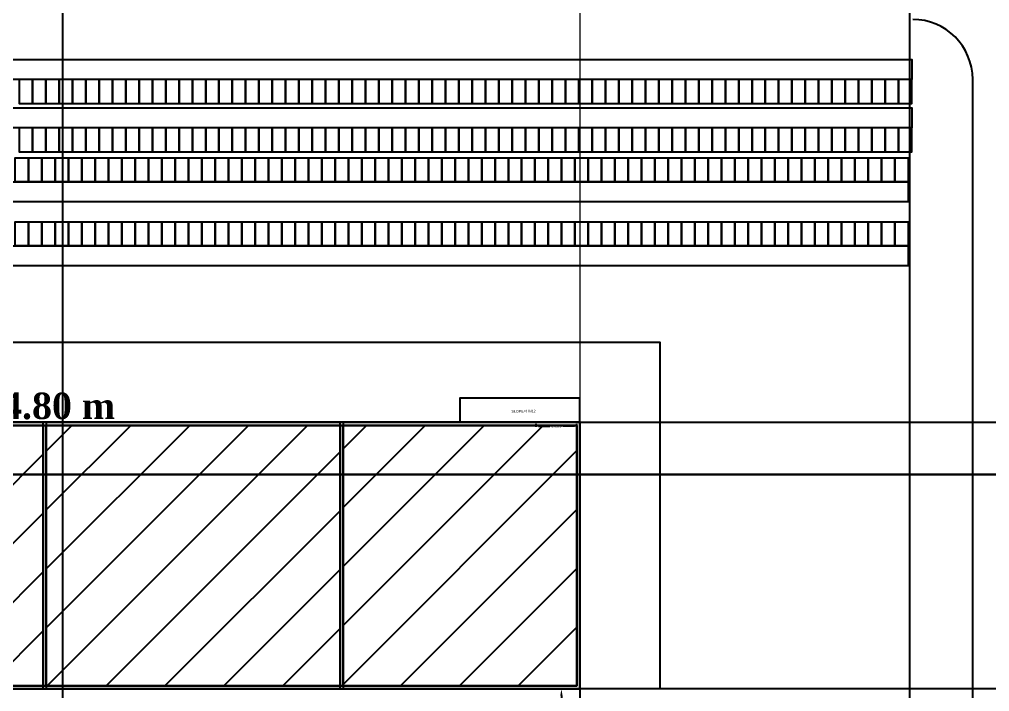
# Model space of a CAD drawing. Header units: metres. Extents: x 0 to 1012, y 0 to 496.
# Drawn here: x 85.8 to 158.6, y 205.9 to 256.3 of the extents above; entities that cross this region are included whole.
import ezdxf

# ---------------------------------------------------------------- set-up
doc = ezdxf.new("R2010")
doc.units = ezdxf.units.M
doc.header["$LTSCALE"] = 3.5
doc.header["$MEASUREMENT"] = 0
doc.linetypes.add('HIDDEN', pattern=[0.375, 0.25, -0.125])
doc.layers.get('0').update_dxf_attribs({"linetype": 'CONTINUOUS'})
doc.layers.get('DEFPOINTS').update_dxf_attribs({"linetype": 'CONTINUOUS'})
for name, color, linetype in [('BLK_1_LVL_0_REAR_SETBACK', 11, 'CONTINUOUS'), ('BLK_6_LVL_0_SIDE_SETBACK2', 102, 'CONTINUOUS'), ('BLK_8_COVERED_AREA', 140, 'CONTINUOUS'), ('BLK_8_DA_RAMP_1', 10, 'CONTINUOUS'), ('BLK_8_FLR_0_BLT_UP_AREA', 45, 'CONTINUOUS'), ('BLK_8_FLR_0_CARPET_AREA', 45, 'CONTINUOUS'), ('BLK_8_FLR_0_EXIT_WIDTH_DOOR', 2, 'CONTINUOUS'), ('BLK_8_FLR_0_REGULAR_ROOM', 4, 'CONTINUOUS'), ('BLK_8_FLR_0_ROOF_AREA', 54, 'CONTINUOUS'), ('BLK_8_INTERNAL_VEHICULAR_ACCESS', 161, 'CONTINUOUS'), ('BLK_8_LVL_0_BLDG_FOOT_PRINT', 1, 'CONTINUOUS'), ('BLK_8_LVL_0_FRONT_SETBACK', 2, 'CONTINUOUS'), ('BLK_8_LVL_0_SIDE_SETBACK1', 171, 'CONTINUOUS'), ('DISTANCE_BLK', 238, 'CONTINUOUS'), ('TWO_WHEELER_PARKING', 2, 'CONTINUOUS')]:
    doc.layers.add(name, color=color, linetype=linetype)
for name, color, linetype, lineweight in [('BLK_4_LVL_0_REAR_SETBACK', 11, 'CONTINUOUS', 0), ('BLK_8_LVL_0_SIDE_SETBACK2', 102, 'CONTINUOUS', 0), ('TWO_WHEELER_DRIVE_WAY', 6, 'HIDDEN', 13)]:
    doc.layers.add(name, color=color, linetype=linetype, lineweight=lineweight)
doc.layers.add('CYCLE_PARKING', color=250, linetype='CONTINUOUS', plot=False)
doc.styles.add('RomanS', font='romans.shx')
doc.dimstyles.get("Standard").update_dxf_attribs({"dimtxt": 0.18, "dimasz": 0.18, "dimexe": 0.18, "dimexo": 0.0625, "dimgap": 0.09, "dimtad": 0, "dimtih": 1, "dimtoh": 1, "dimdec": 4, "dimzin": 0, "dimdsep": 46, "dimtxsty": 'Standard', "dimcen": 0.09, "dimadec": 0, "dimazin": 0, "dimtfac": 1, "dimtdec": 4, "dimtofl": 0, "dimtmove": 0, "dimatfit": 3, "dimfxl": 0, "dimtolj": 1, "dimtzin": 0, "dimarcsym": 0})

# ---------------------------------------------------------------- blocks, each defined once
blk = doc.blocks.new('*D203')
at = {"color": 0, "lineweight": -2}
for p, q in [((127.768, 206.064), (126.268, 206.064)), ((126.448, 205.564), (126.448, 203.579)), ((126.448, 197.164), (126.448, 199.149)), ((127.768, 196.664), (126.268, 196.664))]:
    blk.add_line(p, q, dxfattribs=at)
at = {"color": 0}
for points in [[(126.364, 205.564), (126.531, 205.564), (126.448, 206.064)], [(126.364, 197.164), (126.531, 197.164), (126.448, 196.664)]]:
    blk.add_solid(points, dxfattribs=at)
at = {"layer": 'DEFPOINTS', "color": 0}
for p in [(127.831, 206.064), (126.448, 196.664), (127.831, 196.664)]:
    blk.add_point(p, dxfattribs=at)
at = {"color": 0, "insert": (126.448, 201.364), "char_height": 1.5, "attachment_point": 5, "rotation": 90}
blk.add_mtext('\\A1;9.40', dxfattribs=at)
blk = doc.blocks.new('*D132')
at = {"layer": 'BLK_8_FLR_0_EXIT_WIDTH_DOOR', "color": 0, "lineweight": -2}
for p, q in [((124.551, 225.719), (124.551, 225.953)), ((124.731, 225.773), (125.581, 225.772)), ((127.421, 225.771), (126.571, 225.771)), ((127.601, 225.717), (127.601, 225.951))]:
    blk.add_line(p, q, dxfattribs=at)
at = {"layer": 'BLK_8_FLR_0_EXIT_WIDTH_DOOR', "color": 0}
for points in [[(124.731, 225.803), (124.731, 225.743), (124.551, 225.773)], [(127.421, 225.801), (127.421, 225.741), (127.601, 225.771)]]:
    blk.add_solid(points, dxfattribs=at)
at = {"layer": 'DEFPOINTS', "color": 0}
for p in [(124.551, 225.773), (124.551, 225.657), (127.601, 225.654)]:
    blk.add_point(p, dxfattribs=at)
at = {"layer": 'BLK_8_FLR_0_EXIT_WIDTH_DOOR', "color": 0, "lineweight": 30, "insert": (126.076, 225.772), "char_height": 0.18, "attachment_point": 5}
blk.add_mtext('\\A1;3.0500', dxfattribs=at)

msp = doc.modelspace()

# ---------------------------------------------------------------- hatches: boundary and pattern name
h = msp.add_hatch()
h.set_pattern_fill('ANSI31', color=256, scale=25)
h.set_pattern_definition([(45, (-32481.372, 46996.546), (-2.20970869, 2.20970869), [])])
h.paths.add_polyline_path([(65.29074, 225.83359), (43.25074, 225.83359), (43.25074, 206.29359), (65.29074, 206.29359)])
h.paths.add_polyline_path([(87.56074, 225.83359), (65.52074, 225.83359), (65.52074, 206.29359), (87.56074, 206.29359)])
h.paths.add_polyline_path([(109.83074, 225.83359), (87.79074, 225.83359), (87.79074, 206.29359), (109.83074, 206.29359)])
h.paths.add_polyline_path([(127.60074, 225.83359), (110.06074, 225.83359), (110.06074, 206.29359), (127.60074, 206.29359)])
h.paths.add_polyline_path([(108.79074, 196.43359), (89.25074, 196.43359), (89.25074, 146.89359), (108.79074, 146.89359)])
h.paths.add_polyline_path([(133.56074, 196.43359), (109.02074, 196.43359), (109.02074, 146.89359), (133.56074, 146.89359)])
h.paths.add_polyline_path([(82.79074, 199.43359), (43.25074, 199.43359), (43.25074, 146.89359), (82.79074, 146.89359)])
h.paths.add_polyline_path([(151.08074, 183.43359), (133.79074, 183.43359), (133.79074, 146.89359), (151.08074, 146.89359)])
h.paths.add_polyline_path([(205.56074, 176.91359), (175.56074, 176.91359), (175.56074, 146.91359), (205.56074, 146.91359)])
h.paths.add_polyline_path([(194.79089, 162.39216, -1), (186.92475, 162.39216, -1)], flags=16)
h.paths.add_polyline_path([(194.89677, 206.94592, 1), (187.03063, 206.94592, 1)], flags=0)
h.paths.add_polyline_path([(251.49364, 161.91359, 1), (243.62751, 161.91359, 1)])
h.paths.add_polyline_path([(205.56074, 221.94592), (175.56074, 221.94592), (175.56074, 191.94592), (205.56074, 191.94592)])
h.paths.add_polyline_path([(187.03063, 206.94592, -1), (194.89677, 206.94592, -1)], flags=16)
h.paths.add_polyline_path([(79.01667, 210.97474), (88.36145, 210.97474), (88.36145, 219.63219), (79.01667, 219.63219)], flags=9)
h.paths.add_polyline_path([(115.20222, 168.08005), (124.547, 168.08005), (124.547, 176.7375), (115.20222, 176.7375)], flags=24)
h.paths.add_polyline_path([(58.94731, 172.18605), (67.96159, 172.18605), (67.96159, 180.8435), (58.94731, 180.8435)], flags=24)
h.paths.add_polyline_path([(188.66768, 158.78081), (193.68666, 158.78081), (193.68666, 167.43826), (188.66768, 167.43826)], flags=24)
h.paths.add_polyline_path([(188.20438, 203.17902), (193.22337, 203.17902), (193.22337, 211.83648), (188.20438, 211.83648)], flags=24)
h.paths.add_polyline_path([(245.26368, 157.63635), (250.28266, 157.63635), (250.28266, 166.2938), (245.26368, 166.2938)], flags=9)

# ---------------------------------------------------------------- linework, layer by layer
msp.add_line((157.31074, 140.69292), (157.31074, 251.7867))
for points in [[(43.02074, 226.06359), (127.83074, 226.06359), (127.83074, 206.06359), (43.02074, 206.06359)], [(43.02074, 226.06359), (127.83074, 226.06359), (127.83074, 206.06359), (43.02074, 206.06359)], [(65.52074, 225.83359), (87.56074, 225.83359), (87.56074, 206.29359), (65.52074, 206.29359)], [(87.79074, 225.83359), (109.83074, 225.83359), (109.83074, 206.29359), (87.79074, 206.29359)], [(110.06074, 225.83359), (127.60074, 225.83359), (127.60074, 206.29359), (110.06074, 206.29359)]]:
    msp.add_lwpolyline(points, close=True)
for points in [[(65.29074, 226.06359), (87.79074, 226.06359), (87.79074, 206.06359), (65.29074, 206.06359), (65.29074, 226.06359)], [(87.56074, 226.06359), (110.06074, 226.06359), (110.06074, 206.06359), (87.56074, 206.06359), (87.56074, 226.06359)], [(109.83074, 226.06359), (127.83074, 226.06359), (127.83074, 206.06359), (109.83074, 206.06359), (109.83074, 226.06359)]]:
    msp.add_lwpolyline(points)
msp.add_arc((152.81074, 251.7867), 4.5, 0, 90)
at = {"layer": 'BLK_1_LVL_0_REAR_SETBACK', "color": 11, "ltscale": 400}
msp.add_lwpolyline([(322.31074, 222.11397), (38.9759, 222.11397), (39.94415, 146.63397), (322.31074, 146.63397), (322.31074, 222.11397)], close=True, dxfattribs=at)
at = {"layer": 'BLK_4_LVL_0_REAR_SETBACK', "color": 11, "ltscale": 400}
msp.add_lwpolyline([(175.31074, 191.69592), (39.3661, 191.69592), (38.97485, 222.19592), (175.31074, 222.19592), (175.31074, 191.69592)], close=True, dxfattribs=at)
at = {"layer": 'BLK_6_LVL_0_SIDE_SETBACK2', "color": 102}
msp.add_lwpolyline([(89.02074, 196.66359), (89.02074, 363.71122), (120.26985, 360.52046), (151.31074, 366.31628), (152.56074, 366.54967), (152.56074, 183.66315), (135.04074, 183.66359), (135.04074, 196.66359), (89.02074, 196.66315)], close=True, dxfattribs=at)
at = {"layer": 'BLK_8_COVERED_AREA', "color": 140}
msp.add_lwpolyline([(43.02074, 226.06359), (127.83074, 226.06359), (127.83074, 206.06359), (43.02074, 206.06359)], close=True, dxfattribs=at)
at = {"layer": 'BLK_8_DA_RAMP_1', "color": 1}
msp.add_lwpolyline([(127.83074, 226.06359), (127.83074, 227.86359), (118.83074, 227.86359), (118.83074, 226.06359)], close=True, dxfattribs=at)
at = {"layer": 'BLK_8_FLR_0_BLT_UP_AREA', "color": 45, "lineweight": 30}
msp.add_lwpolyline([(43.02074, 226.06359), (127.83074, 226.06359), (127.83074, 206.06359), (43.02074, 206.06359)], close=True, dxfattribs=at)
at = {"layer": 'BLK_8_FLR_0_CARPET_AREA', "color": 45, "lineweight": 30}
msp.add_lwpolyline([(43.25074, 225.83359), (127.60074, 225.83359), (127.60074, 206.29359), (43.25074, 206.29359)], close=True, dxfattribs=at)
at = {"layer": 'BLK_8_FLR_0_REGULAR_ROOM'}
msp.add_lwpolyline([(43.25074, 225.83359), (127.60074, 225.83359), (127.60074, 206.29359), (43.25074, 206.29359)], close=True, dxfattribs=at)
at = {"layer": 'BLK_8_FLR_0_ROOF_AREA', "color": 54}
msp.add_lwpolyline([(43.02074, 226.06359), (127.83074, 226.06359), (127.83074, 206.06359), (43.02074, 206.06359)], close=True, dxfattribs=at)
at = {"layer": 'BLK_8_INTERNAL_VEHICULAR_ACCESS', "color": 161}
msp.add_lwpolyline([(43.02074, 226.06359), (43.02074, 232.06359), (127.83074, 232.06359), (133.83074, 232.06359), (133.83074, 206.06359), (127.83074, 206.06359), (127.83074, 226.06359), (43.02074, 226.06359)], close=True, dxfattribs=at)
at = {"layer": 'BLK_8_LVL_0_BLDG_FOOT_PRINT', "color": 1}
msp.add_lwpolyline([(43.02074, 226.06359), (127.83074, 226.06359), (127.83074, 206.06359), (43.02074, 206.06359)], close=True, dxfattribs=at)
at = {"layer": 'BLK_8_LVL_0_FRONT_SETBACK', "color": 2}
msp.add_lwpolyline([(127.83074, 226.06359), (515.44581, 226.06359), (527.23118, 217.49474), (520.14298, 206.06359), (127.83074, 206.06359), (127.83074, 226.06359)], close=True, dxfattribs=at)
at = {"layer": 'BLK_8_LVL_0_SIDE_SETBACK1', "color": 171}
msp.add_lwpolyline([(127.83074, 140.68555), (43.02074, 140.66434), (43.02074, 206.06359), (127.83074, 206.06359), (127.84708, 140.68555)], close=True, dxfattribs=at)
at = {"layer": 'BLK_8_LVL_0_SIDE_SETBACK2', "color": 102}
msp.add_lwpolyline([(43.02074, 349.67939), (52.6248, 367.42752), (120.26985, 360.52046), (127.83074, 361.93219), (127.83074, 226.06359), (43.02074, 226.06359)], close=True, dxfattribs=at)
at = {"layer": 'CYCLE_PARKING', "color": 250, "lineweight": 25, "ltscale": 0.5}
for points in [[(85.46347, 244.10785), (85.46347, 245.90785), (86.46347, 245.90785), (86.46347, 244.10785), (85.46347, 244.10785), (85.46347, 244.10785)], [(86.46347, 244.10785), (86.46347, 245.90785), (87.46347, 245.90785), (87.46347, 244.10785), (86.46347, 244.10785), (86.46347, 244.10785)], [(87.46347, 244.10785), (87.46347, 245.90785), (88.46347, 245.90785), (88.46347, 244.10785), (87.46347, 244.10785), (87.46347, 244.10785)], [(88.46347, 244.10785), (88.46347, 245.90785), (89.46347, 245.90785), (89.46347, 244.10785), (88.46347, 244.10785), (88.46347, 244.10785)], [(89.46347, 244.10785), (89.46347, 245.90785), (90.46347, 245.90785), (90.46347, 244.10785), (89.46347, 244.10785), (89.46347, 244.10785)], [(90.46347, 244.10785), (90.46347, 245.90785), (91.46347, 245.90785), (91.46347, 244.10785), (90.46347, 244.10785), (90.46347, 244.10785)], [(91.46347, 244.10785), (91.46347, 245.90785), (92.46347, 245.90785), (92.46347, 244.10785), (91.46347, 244.10785), (91.46347, 244.10785)], [(92.46347, 244.10785), (92.46347, 245.90785), (93.46347, 245.90785), (93.46347, 244.10785), (92.46347, 244.10785), (92.46347, 244.10785)], [(93.46347, 244.10785), (93.46347, 245.90785), (94.46347, 245.90785), (94.46347, 244.10785), (93.46347, 244.10785), (93.46347, 244.10785)], [(94.46347, 244.10785), (94.46347, 245.90785), (95.46347, 245.90785), (95.46347, 244.10785), (94.46347, 244.10785), (94.46347, 244.10785)], [(95.46347, 244.10785), (95.46347, 245.90785), (96.46347, 245.90785), (96.46347, 244.10785), (95.46347, 244.10785), (95.46347, 244.10785)], [(96.46347, 244.10785), (96.46347, 245.90785), (97.46347, 245.90785), (97.46347, 244.10785), (96.46347, 244.10785), (96.46347, 244.10785)], [(97.46347, 244.10785), (97.46347, 245.90785), (98.46347, 245.90785), (98.46347, 244.10785), (97.46347, 244.10785), (97.46347, 244.10785)], [(98.46347, 244.10785), (98.46347, 245.90785), (99.46347, 245.90785), (99.46347, 244.10785), (98.46347, 244.10785), (98.46347, 244.10785)], [(99.46347, 244.10785), (99.46347, 245.90785), (100.46347, 245.90785), (100.46347, 244.10785), (99.46347, 244.10785), (99.46347, 244.10785)], [(100.46347, 244.10785), (100.46347, 245.90785), (101.46347, 245.90785), (101.46347, 244.10785), (100.46347, 244.10785), (100.46347, 244.10785)], [(101.46347, 244.10785), (101.46347, 245.90785), (102.46347, 245.90785), (102.46347, 244.10785), (101.46347, 244.10785), (101.46347, 244.10785)], [(102.46347, 244.10785), (102.46347, 245.90785), (103.46347, 245.90785), (103.46347, 244.10785), (102.46347, 244.10785), (102.46347, 244.10785)], [(103.46347, 244.10785), (103.46347, 245.90785), (104.46347, 245.90785), (104.46347, 244.10785), (103.46347, 244.10785), (103.46347, 244.10785)], [(104.46347, 244.10785), (104.46347, 245.90785), (105.46347, 245.90785), (105.46347, 244.10785), (104.46347, 244.10785), (104.46347, 244.10785)], [(105.46347, 244.10785), (105.46347, 245.90785), (106.46347, 245.90785), (106.46347, 244.10785), (105.46347, 244.10785), (105.46347, 244.10785)], [(106.46347, 244.10785), (106.46347, 245.90785), (107.46347, 245.90785), (107.46347, 244.10785), (106.46347, 244.10785), (106.46347, 244.10785)], [(107.46347, 244.10785), (107.46347, 245.90785), (108.46347, 245.90785), (108.46347, 244.10785), (107.46347, 244.10785), (107.46347, 244.10785)], [(108.46347, 244.10785), (108.46347, 245.90785), (109.46347, 245.90785), (109.46347, 244.10785), (108.46347, 244.10785), (108.46347, 244.10785)], [(109.46347, 244.10785), (109.46347, 245.90785), (110.46347, 245.90785), (110.46347, 244.10785), (109.46347, 244.10785), (109.46347, 244.10785)], [(110.46347, 244.10785), (110.46347, 245.90785), (111.46347, 245.90785), (111.46347, 244.10785), (110.46347, 244.10785), (110.46347, 244.10785)], [(111.46347, 244.10785), (111.46347, 245.90785), (112.46347, 245.90785), (112.46347, 244.10785), (111.46347, 244.10785), (111.46347, 244.10785)], [(112.46347, 244.10785), (112.46347, 245.90785), (113.46347, 245.90785), (113.46347, 244.10785), (112.46347, 244.10785), (112.46347, 244.10785)], [(113.46347, 244.10785), (113.46347, 245.90785), (114.46347, 245.90785), (114.46347, 244.10785), (113.46347, 244.10785), (113.46347, 244.10785)], [(114.46347, 244.10785), (114.46347, 245.90785), (115.46347, 245.90785), (115.46347, 244.10785), (114.46347, 244.10785), (114.46347, 244.10785)], [(115.46347, 244.10785), (115.46347, 245.90785), (116.46347, 245.90785), (116.46347, 244.10785), (115.46347, 244.10785), (115.46347, 244.10785)], [(116.46347, 244.10785), (116.46347, 245.90785), (117.46347, 245.90785), (117.46347, 244.10785), (116.46347, 244.10785), (116.46347, 244.10785)], [(117.46347, 244.10785), (117.46347, 245.90785), (118.46347, 245.90785), (118.46347, 244.10785), (117.46347, 244.10785), (117.46347, 244.10785)], [(118.46347, 244.10785), (118.46347, 245.90785), (119.46347, 245.90785), (119.46347, 244.10785), (118.46347, 244.10785), (118.46347, 244.10785)], [(119.46347, 244.10785), (119.46347, 245.90785), (120.46347, 245.90785), (120.46347, 244.10785), (119.46347, 244.10785), (119.46347, 244.10785)], [(120.46347, 244.10785), (120.46347, 245.90785), (121.46347, 245.90785), (121.46347, 244.10785), (120.46347, 244.10785), (120.46347, 244.10785)], [(121.46347, 244.10785), (121.46347, 245.90785), (122.46347, 245.90785), (122.46347, 244.10785), (121.46347, 244.10785), (121.46347, 244.10785)], [(122.46347, 244.10785), (122.46347, 245.90785), (123.46347, 245.90785), (123.46347, 244.10785), (122.46347, 244.10785), (122.46347, 244.10785)], [(123.46347, 244.10785), (123.46347, 245.90785), (124.46347, 245.90785), (124.46347, 244.10785), (123.46347, 244.10785), (123.46347, 244.10785)], [(124.46347, 244.10785), (124.46347, 245.90785), (125.46347, 245.90785), (125.46347, 244.10785), (124.46347, 244.10785), (124.46347, 244.10785)], [(125.46347, 244.10785), (125.46347, 245.90785), (126.46347, 245.90785), (126.46347, 244.10785), (125.46347, 244.10785), (125.46347, 244.10785)], [(126.46347, 244.10785), (126.46347, 245.90785), (127.46347, 245.90785), (127.46347, 244.10785), (126.46347, 244.10785), (126.46347, 244.10785)], [(127.46347, 244.10785), (127.46347, 245.90785), (128.46347, 245.90785), (128.46347, 244.10785), (127.46347, 244.10785), (127.46347, 244.10785)], [(128.46347, 244.10785), (128.46347, 245.90785), (129.46347, 245.90785), (129.46347, 244.10785), (128.46347, 244.10785), (128.46347, 244.10785)], [(129.46347, 244.10785), (129.46347, 245.90785), (130.46347, 245.90785), (130.46347, 244.10785), (129.46347, 244.10785), (129.46347, 244.10785)], [(130.46347, 244.10785), (130.46347, 245.90785), (131.46347, 245.90785), (131.46347, 244.10785), (130.46347, 244.10785), (130.46347, 244.10785)], [(131.46347, 244.10785), (131.46347, 245.90785), (132.46347, 245.90785), (132.46347, 244.10785), (131.46347, 244.10785), (131.46347, 244.10785)], [(132.46347, 244.10785), (132.46347, 245.90785), (133.46347, 245.90785), (133.46347, 244.10785), (132.46347, 244.10785), (132.46347, 244.10785)], [(133.46347, 244.10785), (133.46347, 245.90785), (134.46347, 245.90785), (134.46347, 244.10785), (133.46347, 244.10785), (133.46347, 244.10785)], [(134.46347, 244.10785), (134.46347, 245.90785), (135.46347, 245.90785), (135.46347, 244.10785), (134.46347, 244.10785), (134.46347, 244.10785)], [(135.46347, 244.10785), (135.46347, 245.90785), (136.46347, 245.90785), (136.46347, 244.10785), (135.46347, 244.10785), (135.46347, 244.10785)], [(136.46347, 244.10785), (136.46347, 245.90785), (137.46347, 245.90785), (137.46347, 244.10785), (136.46347, 244.10785), (136.46347, 244.10785)], [(137.46347, 244.10785), (137.46347, 245.90785), (138.46347, 245.90785), (138.46347, 244.10785), (137.46347, 244.10785), (137.46347, 244.10785)], [(138.46347, 244.10785), (138.46347, 245.90785), (139.46347, 245.90785), (139.46347, 244.10785), (138.46347, 244.10785), (138.46347, 244.10785)], [(139.46347, 244.10785), (139.46347, 245.90785), (140.46347, 245.90785), (140.46347, 244.10785), (139.46347, 244.10785), (139.46347, 244.10785)], [(140.46347, 244.10785), (140.46347, 245.90785), (141.46347, 245.90785), (141.46347, 244.10785), (140.46347, 244.10785), (140.46347, 244.10785)], [(141.46347, 244.10785), (141.46347, 245.90785), (142.46347, 245.90785), (142.46347, 244.10785), (141.46347, 244.10785), (141.46347, 244.10785)], [(142.46347, 244.10785), (142.46347, 245.90785), (143.46347, 245.90785), (143.46347, 244.10785), (142.46347, 244.10785), (142.46347, 244.10785)], [(143.46347, 244.10785), (143.46347, 245.90785), (144.46347, 245.90785), (144.46347, 244.10785), (143.46347, 244.10785), (143.46347, 244.10785)], [(144.46347, 244.10785), (144.46347, 245.90785), (145.46347, 245.90785), (145.46347, 244.10785), (144.46347, 244.10785), (144.46347, 244.10785)], [(145.46347, 244.10785), (145.46347, 245.90785), (146.46347, 245.90785), (146.46347, 244.10785), (145.46347, 244.10785), (145.46347, 244.10785)], [(146.46347, 244.10785), (146.46347, 245.90785), (147.46347, 245.90785), (147.46347, 244.10785), (146.46347, 244.10785), (146.46347, 244.10785)], [(147.46347, 244.10785), (147.46347, 245.90785), (148.46347, 245.90785), (148.46347, 244.10785), (147.46347, 244.10785), (147.46347, 244.10785)], [(148.46347, 244.10785), (148.46347, 245.90785), (149.46347, 245.90785), (149.46347, 244.10785), (148.46347, 244.10785), (148.46347, 244.10785)], [(149.46347, 244.10785), (149.46347, 245.90785), (150.46347, 245.90785), (150.46347, 244.10785), (149.46347, 244.10785), (149.46347, 244.10785)], [(150.46347, 244.10785), (150.46347, 245.90785), (151.46347, 245.90785), (151.46347, 244.10785), (150.46347, 244.10785), (150.46347, 244.10785)], [(151.46347, 244.10785), (151.46347, 245.90785), (152.46347, 245.90785), (152.46347, 244.10785), (151.46347, 244.10785), (151.46347, 244.10785)], [(85.46347, 239.30583), (85.46347, 241.10583), (86.46347, 241.10583), (86.46347, 239.30583), (85.46347, 239.30583), (85.46347, 239.30583)], [(86.46347, 239.30583), (86.46347, 241.10583), (87.46347, 241.10583), (87.46347, 239.30583), (86.46347, 239.30583), (86.46347, 239.30583)], [(87.46347, 239.30583), (87.46347, 241.10583), (88.46347, 241.10583), (88.46347, 239.30583), (87.46347, 239.30583), (87.46347, 239.30583)], [(88.46347, 239.30583), (88.46347, 241.10583), (89.46347, 241.10583), (89.46347, 239.30583), (88.46347, 239.30583), (88.46347, 239.30583)], [(89.46347, 239.30583), (89.46347, 241.10583), (90.46347, 241.10583), (90.46347, 239.30583), (89.46347, 239.30583), (89.46347, 239.30583)], [(90.46347, 239.30583), (90.46347, 241.10583), (91.46347, 241.10583), (91.46347, 239.30583), (90.46347, 239.30583), (90.46347, 239.30583)], [(91.46347, 239.30583), (91.46347, 241.10583), (92.46347, 241.10583), (92.46347, 239.30583), (91.46347, 239.30583), (91.46347, 239.30583)], [(92.46347, 239.30583), (92.46347, 241.10583), (93.46347, 241.10583), (93.46347, 239.30583), (92.46347, 239.30583), (92.46347, 239.30583)], [(93.46347, 239.30583), (93.46347, 241.10583), (94.46347, 241.10583), (94.46347, 239.30583), (93.46347, 239.30583), (93.46347, 239.30583)], [(94.46347, 239.30583), (94.46347, 241.10583), (95.46347, 241.10583), (95.46347, 239.30583), (94.46347, 239.30583), (94.46347, 239.30583)], [(95.46347, 239.30583), (95.46347, 241.10583), (96.46347, 241.10583), (96.46347, 239.30583), (95.46347, 239.30583), (95.46347, 239.30583)], [(96.46347, 239.30583), (96.46347, 241.10583), (97.46347, 241.10583), (97.46347, 239.30583), (96.46347, 239.30583), (96.46347, 239.30583)], [(97.46347, 239.30583), (97.46347, 241.10583), (98.46347, 241.10583), (98.46347, 239.30583), (97.46347, 239.30583), (97.46347, 239.30583)], [(98.46347, 239.30583), (98.46347, 241.10583), (99.46347, 241.10583), (99.46347, 239.30583), (98.46347, 239.30583), (98.46347, 239.30583)], [(99.46347, 239.30583), (99.46347, 241.10583), (100.46347, 241.10583), (100.46347, 239.30583), (99.46347, 239.30583), (99.46347, 239.30583)], [(100.46347, 239.30583), (100.46347, 241.10583), (101.46347, 241.10583), (101.46347, 239.30583), (100.46347, 239.30583), (100.46347, 239.30583)], [(101.46347, 239.30583), (101.46347, 241.10583), (102.46347, 241.10583), (102.46347, 239.30583), (101.46347, 239.30583), (101.46347, 239.30583)], [(102.46347, 239.30583), (102.46347, 241.10583), (103.46347, 241.10583), (103.46347, 239.30583), (102.46347, 239.30583), (102.46347, 239.30583)], [(103.46347, 239.30583), (103.46347, 241.10583), (104.46347, 241.10583), (104.46347, 239.30583), (103.46347, 239.30583), (103.46347, 239.30583)], [(104.46347, 239.30583), (104.46347, 241.10583), (105.46347, 241.10583), (105.46347, 239.30583), (104.46347, 239.30583), (104.46347, 239.30583)], [(105.46347, 239.30583), (105.46347, 241.10583), (106.46347, 241.10583), (106.46347, 239.30583), (105.46347, 239.30583), (105.46347, 239.30583)], [(106.46347, 239.30583), (106.46347, 241.10583), (107.46347, 241.10583), (107.46347, 239.30583), (106.46347, 239.30583), (106.46347, 239.30583)], [(107.46347, 239.30583), (107.46347, 241.10583), (108.46347, 241.10583), (108.46347, 239.30583), (107.46347, 239.30583), (107.46347, 239.30583)], [(108.46347, 239.30583), (108.46347, 241.10583), (109.46347, 241.10583), (109.46347, 239.30583), (108.46347, 239.30583), (108.46347, 239.30583)], [(109.46347, 239.30583), (109.46347, 241.10583), (110.46347, 241.10583), (110.46347, 239.30583), (109.46347, 239.30583), (109.46347, 239.30583)], [(110.46347, 239.30583), (110.46347, 241.10583), (111.46347, 241.10583), (111.46347, 239.30583), (110.46347, 239.30583), (110.46347, 239.30583)], [(111.46347, 239.30583), (111.46347, 241.10583), (112.46347, 241.10583), (112.46347, 239.30583), (111.46347, 239.30583), (111.46347, 239.30583)], [(112.46347, 239.30583), (112.46347, 241.10583), (113.46347, 241.10583), (113.46347, 239.30583), (112.46347, 239.30583), (112.46347, 239.30583)], [(113.46347, 239.30583), (113.46347, 241.10583), (114.46347, 241.10583), (114.46347, 239.30583), (113.46347, 239.30583), (113.46347, 239.30583)], [(114.46347, 239.30583), (114.46347, 241.10583), (115.46347, 241.10583), (115.46347, 239.30583), (114.46347, 239.30583), (114.46347, 239.30583)], [(115.46347, 239.30583), (115.46347, 241.10583), (116.46347, 241.10583), (116.46347, 239.30583), (115.46347, 239.30583), (115.46347, 239.30583)], [(116.46347, 239.30583), (116.46347, 241.10583), (117.46347, 241.10583), (117.46347, 239.30583), (116.46347, 239.30583), (116.46347, 239.30583)], [(117.46347, 239.30583), (117.46347, 241.10583), (118.46347, 241.10583), (118.46347, 239.30583), (117.46347, 239.30583), (117.46347, 239.30583)], [(118.46347, 239.30583), (118.46347, 241.10583), (119.46347, 241.10583), (119.46347, 239.30583), (118.46347, 239.30583), (118.46347, 239.30583)], [(119.46347, 239.30583), (119.46347, 241.10583), (120.46347, 241.10583), (120.46347, 239.30583), (119.46347, 239.30583), (119.46347, 239.30583)], [(120.46347, 239.30583), (120.46347, 241.10583), (121.46347, 241.10583), (121.46347, 239.30583), (120.46347, 239.30583), (120.46347, 239.30583)], [(121.46347, 239.30583), (121.46347, 241.10583), (122.46347, 241.10583), (122.46347, 239.30583), (121.46347, 239.30583), (121.46347, 239.30583)], [(122.46347, 239.30583), (122.46347, 241.10583), (123.46347, 241.10583), (123.46347, 239.30583), (122.46347, 239.30583), (122.46347, 239.30583)], [(123.46347, 239.30583), (123.46347, 241.10583), (124.46347, 241.10583), (124.46347, 239.30583), (123.46347, 239.30583), (123.46347, 239.30583)], [(124.46347, 239.30583), (124.46347, 241.10583), (125.46347, 241.10583), (125.46347, 239.30583), (124.46347, 239.30583), (124.46347, 239.30583)], [(125.46347, 239.30583), (125.46347, 241.10583), (126.46347, 241.10583), (126.46347, 239.30583), (125.46347, 239.30583), (125.46347, 239.30583)], [(126.46347, 239.30583), (126.46347, 241.10583), (127.46347, 241.10583), (127.46347, 239.30583), (126.46347, 239.30583), (126.46347, 239.30583)], [(127.46347, 239.30583), (127.46347, 241.10583), (128.46347, 241.10583), (128.46347, 239.30583), (127.46347, 239.30583), (127.46347, 239.30583)], [(128.46347, 239.30583), (128.46347, 241.10583), (129.46347, 241.10583), (129.46347, 239.30583), (128.46347, 239.30583), (128.46347, 239.30583)], [(129.46347, 239.30583), (129.46347, 241.10583), (130.46347, 241.10583), (130.46347, 239.30583), (129.46347, 239.30583), (129.46347, 239.30583)], [(130.46347, 239.30583), (130.46347, 241.10583), (131.46347, 241.10583), (131.46347, 239.30583), (130.46347, 239.30583), (130.46347, 239.30583)], [(131.46347, 239.30583), (131.46347, 241.10583), (132.46347, 241.10583), (132.46347, 239.30583), (131.46347, 239.30583), (131.46347, 239.30583)], [(132.46347, 239.30583), (132.46347, 241.10583), (133.46347, 241.10583), (133.46347, 239.30583), (132.46347, 239.30583), (132.46347, 239.30583)], [(133.46347, 239.30583), (133.46347, 241.10583), (134.46347, 241.10583), (134.46347, 239.30583), (133.46347, 239.30583), (133.46347, 239.30583)], [(134.46347, 239.30583), (134.46347, 241.10583), (135.46347, 241.10583), (135.46347, 239.30583), (134.46347, 239.30583), (134.46347, 239.30583)], [(135.46347, 239.30583), (135.46347, 241.10583), (136.46347, 241.10583), (136.46347, 239.30583), (135.46347, 239.30583), (135.46347, 239.30583)], [(136.46347, 239.30583), (136.46347, 241.10583), (137.46347, 241.10583), (137.46347, 239.30583), (136.46347, 239.30583), (136.46347, 239.30583)], [(137.46347, 239.30583), (137.46347, 241.10583), (138.46347, 241.10583), (138.46347, 239.30583), (137.46347, 239.30583), (137.46347, 239.30583)], [(138.46347, 239.30583), (138.46347, 241.10583), (139.46347, 241.10583), (139.46347, 239.30583), (138.46347, 239.30583), (138.46347, 239.30583)], [(139.46347, 239.30583), (139.46347, 241.10583), (140.46347, 241.10583), (140.46347, 239.30583), (139.46347, 239.30583), (139.46347, 239.30583)], [(140.46347, 239.30583), (140.46347, 241.10583), (141.46347, 241.10583), (141.46347, 239.30583), (140.46347, 239.30583), (140.46347, 239.30583)], [(141.46347, 239.30583), (141.46347, 241.10583), (142.46347, 241.10583), (142.46347, 239.30583), (141.46347, 239.30583), (141.46347, 239.30583)], [(142.46347, 239.30583), (142.46347, 241.10583), (143.46347, 241.10583), (143.46347, 239.30583), (142.46347, 239.30583), (142.46347, 239.30583)], [(143.46347, 239.30583), (143.46347, 241.10583), (144.46347, 241.10583), (144.46347, 239.30583), (143.46347, 239.30583), (143.46347, 239.30583)], [(144.46347, 239.30583), (144.46347, 241.10583), (145.46347, 241.10583), (145.46347, 239.30583), (144.46347, 239.30583), (144.46347, 239.30583)], [(145.46347, 239.30583), (145.46347, 241.10583), (146.46347, 241.10583), (146.46347, 239.30583), (145.46347, 239.30583), (145.46347, 239.30583)], [(146.46347, 239.30583), (146.46347, 241.10583), (147.46347, 241.10583), (147.46347, 239.30583), (146.46347, 239.30583), (146.46347, 239.30583)], [(147.46347, 239.30583), (147.46347, 241.10583), (148.46347, 241.10583), (148.46347, 239.30583), (147.46347, 239.30583), (147.46347, 239.30583)], [(148.46347, 239.30583), (148.46347, 241.10583), (149.46347, 241.10583), (149.46347, 239.30583), (148.46347, 239.30583), (148.46347, 239.30583)], [(149.46347, 239.30583), (149.46347, 241.10583), (150.46347, 241.10583), (150.46347, 239.30583), (149.46347, 239.30583), (149.46347, 239.30583)], [(150.46347, 239.30583), (150.46347, 241.10583), (151.46347, 241.10583), (151.46347, 239.30583), (150.46347, 239.30583), (150.46347, 239.30583)], [(151.46347, 239.30583), (151.46347, 241.10583), (152.46347, 241.10583), (152.46347, 239.30583), (151.46347, 239.30583), (151.46347, 239.30583)]]:
    msp.add_lwpolyline(points, close=True, dxfattribs=at)
at = {"layer": 'DISTANCE_BLK'}
msp.add_lwpolyline([(43.02074, 226.06359), (127.83074, 226.06359), (127.83074, 206.06359), (43.02074, 206.06359)], close=True, dxfattribs=at)
at = {"layer": 'TWO_WHEELER_DRIVE_WAY', "linetype": 'ByBlock', "lineweight": 25, "ltscale": 400}
for points in [[(52.74971, 253.28105), (152.74971, 253.28105), (152.74971, 251.78105), (52.74971, 251.78105)], [(52.74971, 249.64653), (152.74971, 249.64653), (152.74971, 248.14653), (52.74971, 248.14653)], [(52.46347, 244.10785), (152.46347, 244.10785), (152.46347, 242.60785), (52.46347, 242.60785)], [(52.46347, 239.30583), (152.46347, 239.30583), (152.46347, 237.80583), (52.46347, 237.80583)]]:
    msp.add_lwpolyline(points, close=True, dxfattribs=at)
at = {"layer": 'TWO_WHEELER_PARKING', "color": 2, "lineweight": 25, "ltscale": 400}
for points in [[(85.74971, 251.78105), (85.74971, 249.98105), (86.74971, 249.98105), (86.74971, 251.78105), (85.74971, 251.78105), (85.74971, 251.78105)], [(86.74971, 251.78105), (86.74971, 249.98105), (87.74971, 249.98105), (87.74971, 251.78105), (86.74971, 251.78105), (86.74971, 251.78105)], [(87.74971, 251.78105), (87.74971, 249.98105), (88.74971, 249.98105), (88.74971, 251.78105), (87.74971, 251.78105), (87.74971, 251.78105)], [(88.74971, 251.78105), (88.74971, 249.98105), (89.74971, 249.98105), (89.74971, 251.78105), (88.74971, 251.78105), (88.74971, 251.78105)], [(89.74971, 251.78105), (89.74971, 249.98105), (90.74971, 249.98105), (90.74971, 251.78105), (89.74971, 251.78105), (89.74971, 251.78105)], [(90.74971, 251.78105), (90.74971, 249.98105), (91.74971, 249.98105), (91.74971, 251.78105), (90.74971, 251.78105), (90.74971, 251.78105)], [(91.74971, 251.78105), (91.74971, 249.98105), (92.74971, 249.98105), (92.74971, 251.78105), (91.74971, 251.78105), (91.74971, 251.78105)], [(92.74971, 251.78105), (92.74971, 249.98105), (93.74971, 249.98105), (93.74971, 251.78105), (92.74971, 251.78105), (92.74971, 251.78105)], [(93.74971, 251.78105), (93.74971, 249.98105), (94.74971, 249.98105), (94.74971, 251.78105), (93.74971, 251.78105), (93.74971, 251.78105)], [(94.74971, 251.78105), (94.74971, 249.98105), (95.74971, 249.98105), (95.74971, 251.78105), (94.74971, 251.78105), (94.74971, 251.78105)], [(95.74971, 251.78105), (95.74971, 249.98105), (96.74971, 249.98105), (96.74971, 251.78105), (95.74971, 251.78105), (95.74971, 251.78105)], [(96.74971, 251.78105), (96.74971, 249.98105), (97.74971, 249.98105), (97.74971, 251.78105), (96.74971, 251.78105), (96.74971, 251.78105)], [(97.74971, 251.78105), (97.74971, 249.98105), (98.74971, 249.98105), (98.74971, 251.78105), (97.74971, 251.78105), (97.74971, 251.78105)], [(98.74971, 251.78105), (98.74971, 249.98105), (99.74971, 249.98105), (99.74971, 251.78105), (98.74971, 251.78105), (98.74971, 251.78105)], [(99.74971, 251.78105), (99.74971, 249.98105), (100.74971, 249.98105), (100.74971, 251.78105), (99.74971, 251.78105), (99.74971, 251.78105)], [(100.74971, 251.78105), (100.74971, 249.98105), (101.74971, 249.98105), (101.74971, 251.78105), (100.74971, 251.78105), (100.74971, 251.78105)], [(101.74971, 251.78105), (101.74971, 249.98105), (102.74971, 249.98105), (102.74971, 251.78105), (101.74971, 251.78105), (101.74971, 251.78105)], [(102.74971, 251.78105), (102.74971, 249.98105), (103.74971, 249.98105), (103.74971, 251.78105), (102.74971, 251.78105), (102.74971, 251.78105)], [(103.74971, 251.78105), (103.74971, 249.98105), (104.74971, 249.98105), (104.74971, 251.78105), (103.74971, 251.78105), (103.74971, 251.78105)], [(104.74971, 251.78105), (104.74971, 249.98105), (105.74971, 249.98105), (105.74971, 251.78105), (104.74971, 251.78105), (104.74971, 251.78105)], [(105.74971, 251.78105), (105.74971, 249.98105), (106.74971, 249.98105), (106.74971, 251.78105), (105.74971, 251.78105), (105.74971, 251.78105)], [(106.74971, 251.78105), (106.74971, 249.98105), (107.74971, 249.98105), (107.74971, 251.78105), (106.74971, 251.78105), (106.74971, 251.78105)], [(107.74971, 251.78105), (107.74971, 249.98105), (108.74971, 249.98105), (108.74971, 251.78105), (107.74971, 251.78105), (107.74971, 251.78105)], [(108.74971, 251.78105), (108.74971, 249.98105), (109.74971, 249.98105), (109.74971, 251.78105), (108.74971, 251.78105), (108.74971, 251.78105)], [(109.74971, 251.78105), (109.74971, 249.98105), (110.74971, 249.98105), (110.74971, 251.78105), (109.74971, 251.78105), (109.74971, 251.78105)], [(110.74971, 251.78105), (110.74971, 249.98105), (111.74971, 249.98105), (111.74971, 251.78105), (110.74971, 251.78105), (110.74971, 251.78105)], [(111.74971, 251.78105), (111.74971, 249.98105), (112.74971, 249.98105), (112.74971, 251.78105), (111.74971, 251.78105), (111.74971, 251.78105)], [(112.74971, 251.78105), (112.74971, 249.98105), (113.74971, 249.98105), (113.74971, 251.78105), (112.74971, 251.78105), (112.74971, 251.78105)], [(113.74971, 251.78105), (113.74971, 249.98105), (114.74971, 249.98105), (114.74971, 251.78105), (113.74971, 251.78105), (113.74971, 251.78105)], [(114.74971, 251.78105), (114.74971, 249.98105), (115.74971, 249.98105), (115.74971, 251.78105), (114.74971, 251.78105), (114.74971, 251.78105)], [(115.74971, 251.78105), (115.74971, 249.98105), (116.74971, 249.98105), (116.74971, 251.78105), (115.74971, 251.78105), (115.74971, 251.78105)], [(116.74971, 251.78105), (116.74971, 249.98105), (117.74971, 249.98105), (117.74971, 251.78105), (116.74971, 251.78105), (116.74971, 251.78105)], [(117.74971, 251.78105), (117.74971, 249.98105), (118.74971, 249.98105), (118.74971, 251.78105), (117.74971, 251.78105), (117.74971, 251.78105)], [(118.74971, 251.78105), (118.74971, 249.98105), (119.74971, 249.98105), (119.74971, 251.78105), (118.74971, 251.78105), (118.74971, 251.78105)], [(119.74971, 251.78105), (119.74971, 249.98105), (120.74971, 249.98105), (120.74971, 251.78105), (119.74971, 251.78105), (119.74971, 251.78105)], [(120.74971, 251.78105), (120.74971, 249.98105), (121.74971, 249.98105), (121.74971, 251.78105), (120.74971, 251.78105), (120.74971, 251.78105)], [(121.74971, 251.78105), (121.74971, 249.98105), (122.74971, 249.98105), (122.74971, 251.78105), (121.74971, 251.78105), (121.74971, 251.78105)], [(122.74971, 251.78105), (122.74971, 249.98105), (123.74971, 249.98105), (123.74971, 251.78105), (122.74971, 251.78105), (122.74971, 251.78105)], [(123.74971, 251.78105), (123.74971, 249.98105), (124.74971, 249.98105), (124.74971, 251.78105), (123.74971, 251.78105), (123.74971, 251.78105)], [(124.74971, 251.78105), (124.74971, 249.98105), (125.74971, 249.98105), (125.74971, 251.78105), (124.74971, 251.78105), (124.74971, 251.78105)], [(125.74971, 251.78105), (125.74971, 249.98105), (126.74971, 249.98105), (126.74971, 251.78105), (125.74971, 251.78105), (125.74971, 251.78105)], [(126.74971, 251.78105), (126.74971, 249.98105), (127.74971, 249.98105), (127.74971, 251.78105), (126.74971, 251.78105), (126.74971, 251.78105)], [(127.74971, 251.78105), (127.74971, 249.98105), (128.74971, 249.98105), (128.74971, 251.78105), (127.74971, 251.78105), (127.74971, 251.78105)], [(128.74971, 251.78105), (128.74971, 249.98105), (129.74971, 249.98105), (129.74971, 251.78105), (128.74971, 251.78105), (128.74971, 251.78105)], [(129.74971, 251.78105), (129.74971, 249.98105), (130.74971, 249.98105), (130.74971, 251.78105), (129.74971, 251.78105), (129.74971, 251.78105)], [(130.74971, 251.78105), (130.74971, 249.98105), (131.74971, 249.98105), (131.74971, 251.78105), (130.74971, 251.78105), (130.74971, 251.78105)], [(131.74971, 251.78105), (131.74971, 249.98105), (132.74971, 249.98105), (132.74971, 251.78105), (131.74971, 251.78105), (131.74971, 251.78105)], [(132.74971, 251.78105), (132.74971, 249.98105), (133.74971, 249.98105), (133.74971, 251.78105), (132.74971, 251.78105), (132.74971, 251.78105)], [(133.74971, 251.78105), (133.74971, 249.98105), (134.74971, 249.98105), (134.74971, 251.78105), (133.74971, 251.78105), (133.74971, 251.78105)], [(134.74971, 251.78105), (134.74971, 249.98105), (135.74971, 249.98105), (135.74971, 251.78105), (134.74971, 251.78105), (134.74971, 251.78105)], [(135.74971, 251.78105), (135.74971, 249.98105), (136.74971, 249.98105), (136.74971, 251.78105), (135.74971, 251.78105), (135.74971, 251.78105)], [(136.74971, 251.78105), (136.74971, 249.98105), (137.74971, 249.98105), (137.74971, 251.78105), (136.74971, 251.78105), (136.74971, 251.78105)], [(137.74971, 251.78105), (137.74971, 249.98105), (138.74971, 249.98105), (138.74971, 251.78105), (137.74971, 251.78105), (137.74971, 251.78105)], [(138.74971, 251.78105), (138.74971, 249.98105), (139.74971, 249.98105), (139.74971, 251.78105), (138.74971, 251.78105), (138.74971, 251.78105)], [(139.74971, 251.78105), (139.74971, 249.98105), (140.74971, 249.98105), (140.74971, 251.78105), (139.74971, 251.78105), (139.74971, 251.78105)], [(140.74971, 251.78105), (140.74971, 249.98105), (141.74971, 249.98105), (141.74971, 251.78105), (140.74971, 251.78105), (140.74971, 251.78105)], [(141.74971, 251.78105), (141.74971, 249.98105), (142.74971, 249.98105), (142.74971, 251.78105), (141.74971, 251.78105), (141.74971, 251.78105)], [(142.74971, 251.78105), (142.74971, 249.98105), (143.74971, 249.98105), (143.74971, 251.78105), (142.74971, 251.78105), (142.74971, 251.78105)], [(143.74971, 251.78105), (143.74971, 249.98105), (144.74971, 249.98105), (144.74971, 251.78105), (143.74971, 251.78105), (143.74971, 251.78105)], [(144.74971, 251.78105), (144.74971, 249.98105), (145.74971, 249.98105), (145.74971, 251.78105), (144.74971, 251.78105), (144.74971, 251.78105)], [(145.74971, 251.78105), (145.74971, 249.98105), (146.74971, 249.98105), (146.74971, 251.78105), (145.74971, 251.78105), (145.74971, 251.78105)], [(146.74971, 251.78105), (146.74971, 249.98105), (147.74971, 249.98105), (147.74971, 251.78105), (146.74971, 251.78105), (146.74971, 251.78105)], [(147.74971, 251.78105), (147.74971, 249.98105), (148.74971, 249.98105), (148.74971, 251.78105), (147.74971, 251.78105), (147.74971, 251.78105)], [(148.74971, 251.78105), (148.74971, 249.98105), (149.74971, 249.98105), (149.74971, 251.78105), (148.74971, 251.78105), (148.74971, 251.78105)], [(149.74971, 251.78105), (149.74971, 249.98105), (150.74971, 249.98105), (150.74971, 251.78105), (149.74971, 251.78105), (149.74971, 251.78105)], [(150.74971, 251.78105), (150.74971, 249.98105), (151.74971, 249.98105), (151.74971, 251.78105), (150.74971, 251.78105), (150.74971, 251.78105)], [(151.74971, 251.78105), (151.74971, 249.98105), (152.74971, 249.98105), (152.74971, 251.78105), (151.74971, 251.78105), (151.74971, 251.78105)], [(85.74971, 248.14653), (85.74971, 246.34653), (86.74971, 246.34653), (86.74971, 248.14653), (85.74971, 248.14653), (85.74971, 248.14653)], [(86.74971, 248.14653), (86.74971, 246.34653), (87.74971, 246.34653), (87.74971, 248.14653), (86.74971, 248.14653), (86.74971, 248.14653)], [(87.74971, 248.14653), (87.74971, 246.34653), (88.74971, 246.34653), (88.74971, 248.14653), (87.74971, 248.14653), (87.74971, 248.14653)], [(88.74971, 248.14653), (88.74971, 246.34653), (89.74971, 246.34653), (89.74971, 248.14653), (88.74971, 248.14653), (88.74971, 248.14653)], [(89.74971, 248.14653), (89.74971, 246.34653), (90.74971, 246.34653), (90.74971, 248.14653), (89.74971, 248.14653), (89.74971, 248.14653)], [(90.74971, 248.14653), (90.74971, 246.34653), (91.74971, 246.34653), (91.74971, 248.14653), (90.74971, 248.14653), (90.74971, 248.14653)], [(91.74971, 248.14653), (91.74971, 246.34653), (92.74971, 246.34653), (92.74971, 248.14653), (91.74971, 248.14653), (91.74971, 248.14653)], [(92.74971, 248.14653), (92.74971, 246.34653), (93.74971, 246.34653), (93.74971, 248.14653), (92.74971, 248.14653), (92.74971, 248.14653)], [(93.74971, 248.14653), (93.74971, 246.34653), (94.74971, 246.34653), (94.74971, 248.14653), (93.74971, 248.14653), (93.74971, 248.14653)], [(94.74971, 248.14653), (94.74971, 246.34653), (95.74971, 246.34653), (95.74971, 248.14653), (94.74971, 248.14653), (94.74971, 248.14653)], [(95.74971, 248.14653), (95.74971, 246.34653), (96.74971, 246.34653), (96.74971, 248.14653), (95.74971, 248.14653), (95.74971, 248.14653)], [(96.74971, 248.14653), (96.74971, 246.34653), (97.74971, 246.34653), (97.74971, 248.14653), (96.74971, 248.14653), (96.74971, 248.14653)], [(97.74971, 248.14653), (97.74971, 246.34653), (98.74971, 246.34653), (98.74971, 248.14653), (97.74971, 248.14653), (97.74971, 248.14653)], [(98.74971, 248.14653), (98.74971, 246.34653), (99.74971, 246.34653), (99.74971, 248.14653), (98.74971, 248.14653), (98.74971, 248.14653)], [(99.74971, 248.14653), (99.74971, 246.34653), (100.74971, 246.34653), (100.74971, 248.14653), (99.74971, 248.14653), (99.74971, 248.14653)], [(100.74971, 248.14653), (100.74971, 246.34653), (101.74971, 246.34653), (101.74971, 248.14653), (100.74971, 248.14653), (100.74971, 248.14653)], [(101.74971, 248.14653), (101.74971, 246.34653), (102.74971, 246.34653), (102.74971, 248.14653), (101.74971, 248.14653), (101.74971, 248.14653)], [(102.74971, 248.14653), (102.74971, 246.34653), (103.74971, 246.34653), (103.74971, 248.14653), (102.74971, 248.14653), (102.74971, 248.14653)], [(103.74971, 248.14653), (103.74971, 246.34653), (104.74971, 246.34653), (104.74971, 248.14653), (103.74971, 248.14653), (103.74971, 248.14653)], [(104.74971, 248.14653), (104.74971, 246.34653), (105.74971, 246.34653), (105.74971, 248.14653), (104.74971, 248.14653), (104.74971, 248.14653)], [(105.74971, 248.14653), (105.74971, 246.34653), (106.74971, 246.34653), (106.74971, 248.14653), (105.74971, 248.14653), (105.74971, 248.14653)], [(106.74971, 248.14653), (106.74971, 246.34653), (107.74971, 246.34653), (107.74971, 248.14653), (106.74971, 248.14653), (106.74971, 248.14653)], [(107.74971, 248.14653), (107.74971, 246.34653), (108.74971, 246.34653), (108.74971, 248.14653), (107.74971, 248.14653), (107.74971, 248.14653)], [(108.74971, 248.14653), (108.74971, 246.34653), (109.74971, 246.34653), (109.74971, 248.14653), (108.74971, 248.14653), (108.74971, 248.14653)], [(109.74971, 248.14653), (109.74971, 246.34653), (110.74971, 246.34653), (110.74971, 248.14653), (109.74971, 248.14653), (109.74971, 248.14653)], [(110.74971, 248.14653), (110.74971, 246.34653), (111.74971, 246.34653), (111.74971, 248.14653), (110.74971, 248.14653), (110.74971, 248.14653)], [(111.74971, 248.14653), (111.74971, 246.34653), (112.74971, 246.34653), (112.74971, 248.14653), (111.74971, 248.14653), (111.74971, 248.14653)], [(112.74971, 248.14653), (112.74971, 246.34653), (113.74971, 246.34653), (113.74971, 248.14653), (112.74971, 248.14653), (112.74971, 248.14653)], [(113.74971, 248.14653), (113.74971, 246.34653), (114.74971, 246.34653), (114.74971, 248.14653), (113.74971, 248.14653), (113.74971, 248.14653)], [(114.74971, 248.14653), (114.74971, 246.34653), (115.74971, 246.34653), (115.74971, 248.14653), (114.74971, 248.14653), (114.74971, 248.14653)], [(115.74971, 248.14653), (115.74971, 246.34653), (116.74971, 246.34653), (116.74971, 248.14653), (115.74971, 248.14653), (115.74971, 248.14653)], [(116.74971, 248.14653), (116.74971, 246.34653), (117.74971, 246.34653), (117.74971, 248.14653), (116.74971, 248.14653), (116.74971, 248.14653)], [(117.74971, 248.14653), (117.74971, 246.34653), (118.74971, 246.34653), (118.74971, 248.14653), (117.74971, 248.14653), (117.74971, 248.14653)], [(118.74971, 248.14653), (118.74971, 246.34653), (119.74971, 246.34653), (119.74971, 248.14653), (118.74971, 248.14653), (118.74971, 248.14653)], [(119.74971, 248.14653), (119.74971, 246.34653), (120.74971, 246.34653), (120.74971, 248.14653), (119.74971, 248.14653), (119.74971, 248.14653)], [(120.74971, 248.14653), (120.74971, 246.34653), (121.74971, 246.34653), (121.74971, 248.14653), (120.74971, 248.14653), (120.74971, 248.14653)], [(121.74971, 248.14653), (121.74971, 246.34653), (122.74971, 246.34653), (122.74971, 248.14653), (121.74971, 248.14653), (121.74971, 248.14653)], [(122.74971, 248.14653), (122.74971, 246.34653), (123.74971, 246.34653), (123.74971, 248.14653), (122.74971, 248.14653), (122.74971, 248.14653)], [(123.74971, 248.14653), (123.74971, 246.34653), (124.74971, 246.34653), (124.74971, 248.14653), (123.74971, 248.14653), (123.74971, 248.14653)], [(124.74971, 248.14653), (124.74971, 246.34653), (125.74971, 246.34653), (125.74971, 248.14653), (124.74971, 248.14653), (124.74971, 248.14653)], [(125.74971, 248.14653), (125.74971, 246.34653), (126.74971, 246.34653), (126.74971, 248.14653), (125.74971, 248.14653), (125.74971, 248.14653)], [(126.74971, 248.14653), (126.74971, 246.34653), (127.74971, 246.34653), (127.74971, 248.14653), (126.74971, 248.14653), (126.74971, 248.14653)], [(127.74971, 248.14653), (127.74971, 246.34653), (128.74971, 246.34653), (128.74971, 248.14653), (127.74971, 248.14653), (127.74971, 248.14653)], [(128.74971, 248.14653), (128.74971, 246.34653), (129.74971, 246.34653), (129.74971, 248.14653), (128.74971, 248.14653), (128.74971, 248.14653)], [(129.74971, 248.14653), (129.74971, 246.34653), (130.74971, 246.34653), (130.74971, 248.14653), (129.74971, 248.14653), (129.74971, 248.14653)], [(130.74971, 248.14653), (130.74971, 246.34653), (131.74971, 246.34653), (131.74971, 248.14653), (130.74971, 248.14653), (130.74971, 248.14653)], [(131.74971, 248.14653), (131.74971, 246.34653), (132.74971, 246.34653), (132.74971, 248.14653), (131.74971, 248.14653), (131.74971, 248.14653)], [(132.74971, 248.14653), (132.74971, 246.34653), (133.74971, 246.34653), (133.74971, 248.14653), (132.74971, 248.14653), (132.74971, 248.14653)], [(133.74971, 248.14653), (133.74971, 246.34653), (134.74971, 246.34653), (134.74971, 248.14653), (133.74971, 248.14653), (133.74971, 248.14653)], [(134.74971, 248.14653), (134.74971, 246.34653), (135.74971, 246.34653), (135.74971, 248.14653), (134.74971, 248.14653), (134.74971, 248.14653)], [(135.74971, 248.14653), (135.74971, 246.34653), (136.74971, 246.34653), (136.74971, 248.14653), (135.74971, 248.14653), (135.74971, 248.14653)], [(136.74971, 248.14653), (136.74971, 246.34653), (137.74971, 246.34653), (137.74971, 248.14653), (136.74971, 248.14653), (136.74971, 248.14653)], [(137.74971, 248.14653), (137.74971, 246.34653), (138.74971, 246.34653), (138.74971, 248.14653), (137.74971, 248.14653), (137.74971, 248.14653)], [(138.74971, 248.14653), (138.74971, 246.34653), (139.74971, 246.34653), (139.74971, 248.14653), (138.74971, 248.14653), (138.74971, 248.14653)], [(139.74971, 248.14653), (139.74971, 246.34653), (140.74971, 246.34653), (140.74971, 248.14653), (139.74971, 248.14653), (139.74971, 248.14653)], [(140.74971, 248.14653), (140.74971, 246.34653), (141.74971, 246.34653), (141.74971, 248.14653), (140.74971, 248.14653), (140.74971, 248.14653)], [(141.74971, 248.14653), (141.74971, 246.34653), (142.74971, 246.34653), (142.74971, 248.14653), (141.74971, 248.14653), (141.74971, 248.14653)], [(142.74971, 248.14653), (142.74971, 246.34653), (143.74971, 246.34653), (143.74971, 248.14653), (142.74971, 248.14653), (142.74971, 248.14653)], [(143.74971, 248.14653), (143.74971, 246.34653), (144.74971, 246.34653), (144.74971, 248.14653), (143.74971, 248.14653), (143.74971, 248.14653)], [(144.74971, 248.14653), (144.74971, 246.34653), (145.74971, 246.34653), (145.74971, 248.14653), (144.74971, 248.14653), (144.74971, 248.14653)], [(145.74971, 248.14653), (145.74971, 246.34653), (146.74971, 246.34653), (146.74971, 248.14653), (145.74971, 248.14653), (145.74971, 248.14653)], [(146.74971, 248.14653), (146.74971, 246.34653), (147.74971, 246.34653), (147.74971, 248.14653), (146.74971, 248.14653), (146.74971, 248.14653)], [(147.74971, 248.14653), (147.74971, 246.34653), (148.74971, 246.34653), (148.74971, 248.14653), (147.74971, 248.14653), (147.74971, 248.14653)], [(148.74971, 248.14653), (148.74971, 246.34653), (149.74971, 246.34653), (149.74971, 248.14653), (148.74971, 248.14653), (148.74971, 248.14653)], [(149.74971, 248.14653), (149.74971, 246.34653), (150.74971, 246.34653), (150.74971, 248.14653), (149.74971, 248.14653), (149.74971, 248.14653)], [(150.74971, 248.14653), (150.74971, 246.34653), (151.74971, 246.34653), (151.74971, 248.14653), (150.74971, 248.14653), (150.74971, 248.14653)], [(151.74971, 248.14653), (151.74971, 246.34653), (152.74971, 246.34653), (152.74971, 248.14653), (151.74971, 248.14653), (151.74971, 248.14653)]]:
    msp.add_lwpolyline(points, close=True, dxfattribs=at)

# ---------------------------------------------------------------- texts
at = {"insert": (82.9721, 228.29157), "char_height": 1.9834924, "width": 77.7282455, "attachment_point": 1, "style": 'RomanS'}
msp.add_mtext('{\\fTimes New Roman|b1|i0|c0|p18;84.80 m}', dxfattribs=at)
at = {"layer": 'BLK_8_DA_RAMP_1', "color": 1, "insert": (123.60227, 226.99705), "char_height": 0.2, "width": 2.4, "attachment_point": 2, "rotation": 0.5869979}
msp.add_mtext('SLOPE=1IN12', dxfattribs=at)

# ---------------------------------------------------------------- dimensions: what is measured, and where the dimension line sits
dim = msp.add_linear_dim(base=(126.44763, 196.66359), p1=(127.83074, 206.06359), p2=(127.83074, 196.66359), angle=90, text='9.40', dimstyle='Standard', override={"dimtxt": 1.5, "dimasz": 0.5, "dimtmove": 1})
dim.commit()
dim.dimension.update_dxf_attribs({"geometry": '*D203', "text_midpoint": (126.44763, 201.36359), "text_rotation": 90})
at = {"layer": 'BLK_8_FLR_0_EXIT_WIDTH_DOOR', "color": 2, "lineweight": 30}
dim = msp.add_aligned_dim(p1=(127.60059, 225.65415), p2=(124.55055, 225.65664), distance=-0.11638, dimstyle='Standard', dxfattribs=at)
dim.commit()
dim.dimension.update_dxf_attribs({"geometry": '*D132', "text_midpoint": (126.07567, 225.77178)})

doc.saveas('drawing.dxf')
